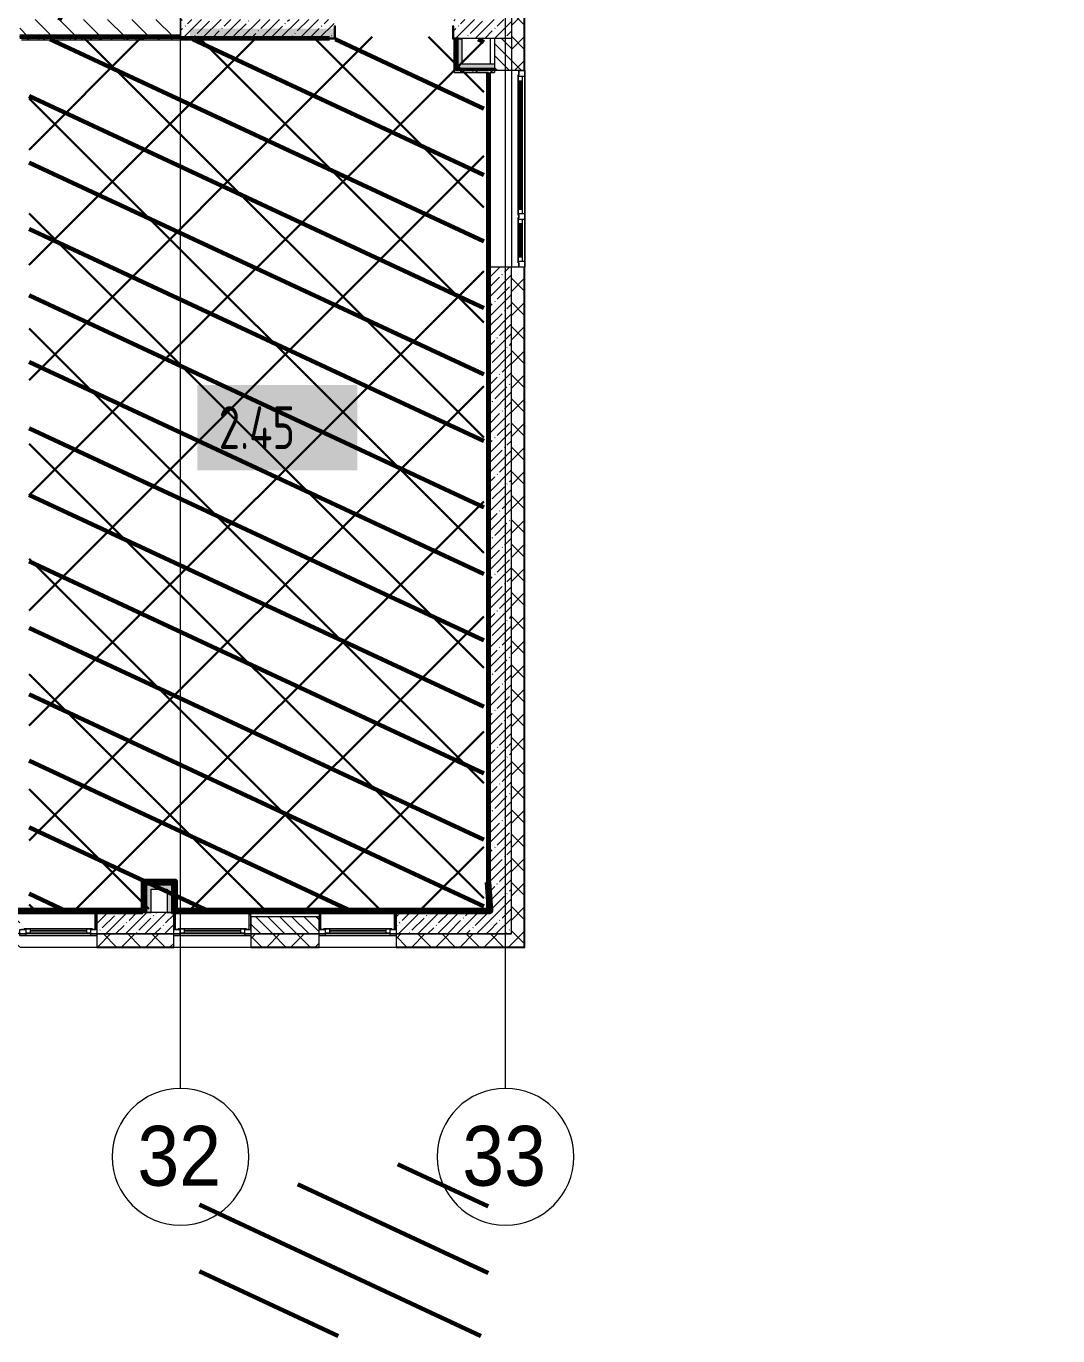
# Model space of a CAD drawing. Header units: millimetres. Extents: x -164500 to 426394, y -51911 to 102118.
# Drawn here: x 268177 to 280242, y -4802 to 10519 of the extents above; entities that cross this region are included whole.
import ezdxf
from ezdxf import colors
from ezdxf.entities.mleader import LeaderData, LeaderLine
from ezdxf.math import Vec2, Vec3

# ---------------------------------------------------------------- set-up
doc = ezdxf.new("R2010")
doc.units = ezdxf.units.MM
doc.linetypes.add('Осевая', pattern=[6350, 1270, -952.5, 3175, -952.5])
for name, color, linetype, lineweight in [('0) шлифовка', 5, 'Continuous', 60), ('1.4) Плинтус ПЛ-4', 6, 'Continuous', 60), ('5.2) Л-1 Линолеум', 100, 'Continuous', 30), ('7.7) Плинтус', 222, 'Continuous', 90), ('9.1) Рулон', 30, 'Continuous', 30), ('A-FLOR', 7, 'Continuous', 9), ('A-GLAZ', 7, 'Continuous', 9), ('A-GLAZ-1', 7, 'Continuous', 5), ('A-WALL', 7, 'Continuous', 5), ('I-WALL', 7, 'Continuous', 5), ('S-COLS-1', 7, 'Continuous', 5), ('Оси', 7, 'Continuous', 9), ('Оси-1', 7, 'Continuous', 20), ('Оси-2', 7, 'Осевая', 9)]:
    doc.layers.add(name, color=color, linetype=linetype, lineweight=lineweight)
for name, color, linetype in [('2) защита вин плитк', 6, 'Continuous'), ('3.1) Наливной пол', 3, 'Continuous'), ('3.2.3) Нал-ой пол 4 вып', 3, 'Continuous')]:
    doc.layers.add(name, color=color, linetype=linetype)
doc.layers.add('A-AREA-PATT-2', color=7, linetype='Continuous', lineweight=5, true_color=0xcde0ef, transparency=1)
for name, color, linetype, lineweight, true_color in [('A-DOOR-FRAM-1', 7, 'Continuous', 5, 0xc0c0c0), ('A-WALL-1', 9, 'Continuous', 5, 0x808080), ('A-WALL-FNSH-1', 9, 'Continuous', 5, 0x808080)]:
    doc.layers.add(name, color=color, linetype=linetype, lineweight=lineweight, true_color=true_color)
doc.styles.add('Arial', font='arial.ttf', dxfattribs={"width": 0.9, "height": 700})
doc.styles.add('СПДС', font='ГОСТ тип А.ttf', dxfattribs={"width": 0.9})
pattern_1 = [(135, (148772.12, -0.94), (-70.71068, -70.71068), [])]
pattern_2 = [(45, (148772.12, -0.94), (-141.42136, 141.42136), []), (135, (148772.12, -0.94), (-141.42136, -141.42136), [])]
pattern_3 = [(45, (148772.12, -0.94), (-114.04925, 114.04925), []), (45, (148886.17, -0.94), (-114.04925, 114.04925), [201.612, -40.322, 6.706, -33.617])]
pattern_4 = [(0, (148772.123, -0.94), (243.84, 60.96), [20.117, -162.763, 20.117, -162.763, -975.36]), (0, (148772.123, -0.94), (243.84, 60.96), [-365.76, 20.117, -345.643, 20.117, -162.763, -426.72]), (0, (148772.123, -0.94), (243.84, 60.96), [-914.4, 20.117, -101.803, 20.117, -284.683]), (120, (148863.563, 29.54), (-174.71291, 180.691634), [20.117, -162.763, 20.117, -162.763, -975.36]), (120, (148863.563, 29.54), (-174.71291, 180.691634), [-365.76, 20.117, -345.643, 20.117, -162.763, -426.72]), (120, (148863.563, 29.54), (-174.71291, 180.691634), [-914.4, 20.117, -101.803, 20.117, -284.683]), (240, (148894.043, 151.46), (-69.12709, -241.651634), [20.117, -162.763, 20.117, -162.763, -975.36]), (240, (148894.043, 151.46), (-69.12709, -241.651634), [-365.76, 20.117, -345.643, 20.117, -162.763, -426.72]), (240, (148894.043, 151.46), (-69.12709, -241.651634), [-914.4, 20.117, -101.803, 20.117, -284.683])]
pattern_5 = [(45, (148772.12, -0.94), (-212.132, 212.132), []), (135, (148772.12, -0.94), (-212.132, -212.132), [])]
pattern_6 = [(45, (149298.1, 20823.3), (-1347.038, 1347.038), [])]

# ---------------------------------------------------------------- blocks, each defined once
blk = doc.blocks.new('120_Окно_СКБ_1Ст - 120_Окно_СКБ_1Ст 900х2500_h_ с форточкой-22876038-Объем проектирования 2 этажа')
at = {"layer": 'A-GLAZ'}
for p, q in [((-450, -127), (-450, -57)), ((-450, -57), (-380, -57)), ((-380, -127), (-450, -127)), ((-380, -127), (-400, -127)), ((-400, -127), (-400, -137)), ((-400, -137), (400, -137)), ((400, -137), (-400, -137)), ((-380, -57), (-380, -127)), ((380, -87), (-380, -87)), ((-380, -87), (-380, -127)), ((-330, -137), (-330, -87)), ((330, -137), (330, -87)), ((380, -127), (380, -57)), ((380, -57), (450, -57)), ((380, -127), (380, -87)), ((450, -127), (380, -127)), ((400, -127), (380, -127)), ((400, -137), (400, -127)), ((450, -57), (450, -127))]:
    blk.add_line(p, q, dxfattribs=at)
at = {"layer": 'A-GLAZ-1'}
for p, q in [((450, -57), (-450, -57)), ((-430, -127), (-400, -127)), ((-330, -107), (330, -107)), ((330, -117), (-330, -117)), ((400, -127), (430, -127))]:
    blk.add_line(p, q, dxfattribs=at)
blk = doc.blocks.new('120_Окно_СКБ_1Ст - 120_Окно_СКБ_1Ст 900х2500_h_ с форточкой-V346-Объем проектирования 2 этажа')
at = {"layer": 'A-GLAZ'}
for p, q in [((-450, -127), (-450, -57)), ((-450, -57), (-380, -57)), ((-380, -127), (-450, -127)), ((-380, -127), (-400, -127)), ((-400, -127), (-400, -137)), ((-400, -137), (400, -137)), ((400, -137), (-400, -137)), ((-380, -57), (-380, -127)), ((380, -87), (-380, -87)), ((-380, -87), (-380, -127)), ((-330, -137), (-330, -87)), ((330, -137), (330, -87)), ((380, -127), (380, -57)), ((380, -57), (450, -57)), ((380, -127), (380, -87)), ((450, -127), (380, -127)), ((400, -127), (380, -127)), ((400, -137), (400, -127)), ((450, -57), (450, -127))]:
    blk.add_line(p, q, dxfattribs=at)
at = {"layer": 'A-GLAZ-1'}
for p, q in [((450, -57), (-450, -57)), ((-430, -127), (-400, -127)), ((-330, -107), (330, -107)), ((330, -117), (-330, -117)), ((400, -127), (430, -127))]:
    blk.add_line(p, q, dxfattribs=at)
blk = doc.blocks.new('120_Окно_СКБ_1Ст - 120_Окно_СКБ_1Ст 900х2500_h_ с форточкой-V349-Объем проектирования 2 этажа')
at = {"layer": 'A-GLAZ'}
for p, q in [((-450, -127), (-450, -57)), ((-450, -57), (-380, -57)), ((-380, -127), (-450, -127)), ((-380, -127), (-400, -127)), ((-400, -127), (-400, -137)), ((-400, -137), (400, -137)), ((400, -137), (-400, -137)), ((-380, -57), (-380, -127)), ((380, -87), (-380, -87)), ((-380, -87), (-380, -127)), ((-330, -137), (-330, -87)), ((330, -137), (330, -87)), ((380, -127), (380, -57)), ((380, -57), (450, -57)), ((380, -127), (380, -87)), ((450, -127), (380, -127)), ((400, -127), (380, -127)), ((400, -137), (400, -127)), ((450, -57), (450, -127))]:
    blk.add_line(p, q, dxfattribs=at)
at = {"layer": 'A-GLAZ-1'}
for p, q in [((450, -57), (-450, -57)), ((-430, -127), (-400, -127)), ((-330, -107), (330, -107)), ((330, -117), (-330, -117)), ((400, -127), (430, -127))]:
    blk.add_line(p, q, dxfattribs=at)
blk = doc.blocks.new('120_Окно_СКБ_2Ст_Фрамуга сверху - 120_Окно_СКБ_2Ст_2300х2500_h_ ДОО-22877051-Объем проектирования 2 этажа')
at = {"layer": 'A-GLAZ'}
for p, q in [((-1150, 13), (-1150, 83)), ((-1150, 83), (-1080, 83)), ((-1080, 13), (-1150, 13)), ((-1080, 13), (-1100, 13)), ((-1100, 13), (-1100, 3)), ((-1100, 3), (540, 3)), ((540, 3), (-1100, 3)), ((-1080, 83), (-1080, 13)), ((520, 53), (-1080, 53)), ((-1080, 53), (-1080, 13)), ((-1030, 3), (-1030, 53)), ((470, 3), (470, 53)), ((520, 13), (520, 83)), ((520, 83), (590, 83)), ((520, 13), (520, 53)), ((590, 13), (520, 13)), ((540, 13), (520, 13)), ((540, 3), (540, 13)), ((590, 13), (570, 13)), ((570, 13), (570, 3)), ((570, 3), (1100, 3)), ((1100, 3), (570, 3)), ((590, 83), (590, 13)), ((1080, 53), (590, 53)), ((590, 53), (590, 13)), ((640, 3), (640, 53)), ((1030, 3), (1030, 53)), ((1080, 13), (1080, 83)), ((1080, 83), (1150, 83)), ((1080, 13), (1080, 53)), ((1150, 13), (1080, 13)), ((1100, 13), (1080, 13)), ((1100, 3), (1100, 13)), ((1150, 83), (1150, 13))]:
    blk.add_line(p, q, dxfattribs=at)
at = {"layer": 'A-GLAZ-1'}
for p, q in [((1150, 83), (-1150, 83)), ((-1150, 13), (-1100, 13)), ((-1080, 83), (1080, 83)), ((-1030, 33), (470, 33)), ((470, 23), (-1030, 23)), ((540, 13), (570, 13)), ((540, 13), (570, 13)), ((640, 33), (1030, 33)), ((1030, 23), (640, 23)), ((1100, 13), (1150, 13))]:
    blk.add_line(p, q, dxfattribs=at)
blk = doc.blocks.new('Ось сетки - D8-29747960-Объем проектирования 2 этажа')
at = {"layer": 'Оси-1'}
for start, end in [(360, 180), (180, 360)]:
    blk.add_arc((0, 0), 4, start, end, dxfattribs=at)

msp = doc.modelspace()

# ---------------------------------------------------------------- hatches: boundary and pattern name
at = {"layer": '0) шлифовка', "true_color": 0x2776bb}
h = msp.add_hatch(dxfattribs=at)
h.set_pattern_fill('ANSI31', color=152, scale=222, angle=110)
h.set_pattern_definition([(155, (191173.1, 26480), (-297.8825, -638.811), [])])
h.paths.add_polyline_path([(269961.123, 10600), (269961.123, 10620), (260702.123, 10620), (260702.123, 10600)], flags=16)
h.paths.add_polyline_path([(260002.123, 6708), (260002.123, 6729), (259962.123, 6729), (259962.123, 6708)], flags=16)
h.paths.add_polyline_path([(259952.123, 10600), (259952.123, 10400), (259982.123, 10400), (260702.123, 10400), (268022.123, 10380), (267572.123, 10380), (267572.123, 10080), (260782.123, 10080), (260782.123, 10380), (260682.123, 10380), (260682.123, 6700), (260032.123, 6700), (260002.123, 6700), (260002.123, 6620), (260032.123, 6620), (260682.123, 6600), (260002.123, 6600), (259952.123, 6615), (259952.123, 6660), (259942.123, 6660), (259942.123, 6700), (259977.123, 6700), (260002.123, 6700), (260002.123, 6729), (260673.123, 6729), (260673.123, 10371), (259952.123, 10371), (259894.981, 10401), (259902.123, 10401), (259902.123, 10440), (259892.123, 10440), (259892.123, 10480), (259912.123, 10600)], flags=17)
h.paths.add_polyline_path([(259927.123, 10400), (259952.123, 10400), (260682.123, 10380), (259952.123, 10380), (259927.123, 10400), (259912.123, 10400), (259912.123, 10401), (259927.123, 10600)], flags=16)
h.paths.add_polyline_path([(259977.123, 6700), (259977.123, 6620), (259962.123, 6620), (259962.123, 6621), (259976.934, 6699), (259962.123, 6699), (259962.123, 6700)], flags=16)
h.paths.add_polyline_path([(259977.123, 6620), (259977.123, 6621), (259962.123, 6621), (259962.123, 6620)], flags=0)
h.paths.add_polyline_path([(262808.234, 10130), (262870.734, 10317.5), (263308.234, 10380), (263308.234, 10130)], flags=16)
h.paths.add_polyline_path([(263055.734, 10255, -1), (263060.734, 10255, -1)], flags=0)
h.paths.add_polyline_path([(264667.123, 10130), (264729.623, 10317.5), (265167.123, 10380), (265167.123, 10130)], flags=16)
h.paths.add_polyline_path([(264914.623, 10255, -1), (264919.623, 10255, -1)], flags=0)
h.paths.add_polyline_path([(267677.123, 8562.5), (267927.123, 8562.5), (267927.123, 8312.5), (267677.123, 8312.5)], flags=16)
h.paths.add_polyline_path([(267799.623, 8437.5, -1), (267804.623, 8437.5, -1)], flags=0)
h = msp.add_hatch(dxfattribs=at)
h.set_pattern_fill('ANSI31', color=152, scale=222, angle=110)
h.set_pattern_definition([(155, (149298.1, 20823.34), (-297.8825, -638.811), [])])
h.paths.add_polyline_path([(273527.043, 10366.236), (268210.93, 10366.236), (268210.93, 166.958), (273527.043, 166.958)])
h = msp.add_hatch(dxfattribs=at)
h.set_pattern_fill('ANSI31', color=152, scale=222, angle=110)
h.set_pattern_definition([(155, (205553.1, 26879), (-297.8825, -638.811), [])])
h.paths.add_polyline_path([(273581.123, -2793.811), (271354.611, -2793.811), (271354.611, -3173.311), (271354.611, -3173.811), (270504.123, -3173.811), (270203.123, -3173.811), (270203.123, -3222.811), (270203.123, -4801.811), (273581.123, -4801.811)])
at = {"layer": '2) защита вин плитк'}
h = msp.add_hatch(dxfattribs=at)
h.set_pattern_fill('ANSI31', color=256, scale=600)
h.set_pattern_definition(pattern_6)
h.paths.add_polyline_path([(273527.043, 10366.236), (268210.93, 10366.236), (268210.93, 166.958), (273527.043, 166.958)])
h = msp.add_hatch(dxfattribs=at)
h.set_pattern_fill('ANSI31', color=256, scale=600)
h.set_pattern_definition(pattern_6)
h.paths.add_polyline_path([(273527.043, 10366.236), (268210.93, 10366.236), (268210.93, 166.958), (273527.043, 166.958)])
at = {"layer": '3.1) Наливной пол'}
h = msp.add_hatch(dxfattribs=at)
h.set_pattern_fill('ANSI31', color=256, scale=600)
h.set_pattern_definition(pattern_6)
h.paths.add_polyline_path([(273527.043, 10366.236), (268210.93, 10366.236), (268210.93, 166.958), (273527.043, 166.958)])
at = {"layer": '3.2.3) Нал-ой пол 4 вып'}
h = msp.add_hatch(dxfattribs=at)
h.set_pattern_fill('ANSI31', color=256, scale=600)
h.set_pattern_definition(pattern_6)
h.paths.add_polyline_path([(273527.043, 10366.236), (268210.93, 10366.236), (268210.93, 166.958), (273527.043, 166.958)])
at = {"layer": '5.2) Л-1 Линолеум'}
h = msp.add_hatch(dxfattribs=at)
h.set_pattern_fill('ANSI37', color=256, scale=300)
h.set_pattern_definition([(45, (149298.1, 20823.3), (-673.519, 673.519), []), (135, (149298.1, 20823.3), (-673.519, -673.519), [])])
h.paths.add_polyline_path([(273527.043, 10392.976), (268210.93, 10392.976), (268210.93, 193.698), (273527.043, 193.698)])
at = {"layer": 'A-AREA-PATT-2'}
h = msp.add_hatch(color=256, dxfattribs=at)
h.paths.add_polyline_path([(268122.623, 10359.059), (269982.123, 10359.059), (269982.123, 10379.059), (268122.623, 10379.059), (268122.623, 10359.064)])
h.paths.add_polyline_path([(273177.123, 10379.059), (273181.623, 10379.059), (273179.623, 10489.059), (273177.123, 10488.898), (273177.123, 10382.918)])
h.paths.add_polyline_path([(271722.123, 10379.059), (271777.123, 10379.059), (271777.123, 10489.059), (270092.123, 10489.059), (270092.123, 10379.059), (271041.969, 10379.059)])
at = {"layer": 'A-WALL'}
h = msp.add_hatch(dxfattribs=at)
h.set_pattern_fill('FP_24', color=256, style=0, pattern_type=2)
h.set_pattern_definition(pattern_2)
h.paths.add_polyline_path([(273875.396, -250.941), (274002.123, -250.941), (274002.123, 7699.103), (273852.123, 7699.103), (273852.123, -250.941)])
h.paths.add_polyline_path([(273852.123, 9999.103), (274002.123, 9999.103), (274002.123, 11919.059), (273852.123, 11919.059), (273852.123, 10336.162)])
h.paths.add_polyline_path([(274002.123, 13119.059), (274002.123, 21399.059), (273852.123, 21399.059), (273852.123, 13119.059)])
h = msp.add_hatch(dxfattribs=at)
h.set_pattern_fill('FP_2', color=256, style=0, pattern_type=2)
h.set_pattern_definition(pattern_1)
h.paths.add_polyline_path([(273652.123, 9999.103), (273852.123, 9999.103), (273852.123, 10379.059), (273652.123, 10379.059), (273652.123, 10059.094)])
h = msp.add_hatch(dxfattribs=at)
h.set_pattern_fill('FP_2', color=256, style=0, pattern_type=2)
h.set_pattern_definition(pattern_1)
h.paths.add_polyline_path([(249602.123, -100.941), (250502.123, -100.941), (250502.123, 99.059), (249602.123, 99.059), (249602.123, 56.401)])
h.paths.add_polyline_path([(240702.123, -100.941), (241502.123, -100.941), (241502.123, 99.059), (240702.123, 99.059), (240702.123, -48.941)])
h.paths.add_polyline_path([(258522.123, -100.941), (259002.123, -100.941), (259002.123, 99.059), (257702.123, 99.059), (257702.123, -100.941), (258442.123, -100.941)])
h.paths.add_polyline_path([(252957.955, -100.941), (253602.123, -100.941), (253602.123, 99.059), (252552.123, 99.059), (252552.123, -100.941)])
h.paths.add_polyline_path([(271602.123, -100.941), (271602.123, 99.059), (270802.123, 99.059), (270802.123, -100.941), (271026.314, -100.941)])
h.paths.add_polyline_path([(243552.123, -100.941), (243552.123, 99.059), (243302.123, 99.059), (243302.123, -100.941)])
h.paths.add_polyline_path([(244452.123, -100.941), (247802.123, -100.941), (247802.123, 99.059), (244452.123, 99.059), (244452.123, 63.344)])
h.paths.add_polyline_path([(267602.123, -100.941), (268102.123, -100.941), (268102.123, 99.059), (267602.123, 99.059), (267602.123, -2.176)])
h.paths.add_polyline_path([(251652.123, -100.941), (251652.123, 99.059), (251402.123, 99.059), (251402.123, -100.941), (251512.486, -100.941)])
h.paths.add_polyline_path([(264402.123, -100.941), (264402.123, 99.059), (263352.123, 99.059), (263352.123, -100.941), (263798.97, -100.941)])
h.paths.add_polyline_path([(262202.123, -100.941), (262452.123, -100.941), (262452.123, 99.059), (262202.123, 99.059), (262202.123, -85.038)])
h = msp.add_hatch(dxfattribs=at)
h.set_pattern_fill('FP_24', color=256, style=0, pattern_type=2)
h.set_pattern_definition(pattern_2)
h.paths.add_polyline_path([(273849.239, -250.941), (273852.123, -250.941), (273852.123, -100.941), (272502.123, -100.941), (272502.123, -250.941), (273704.411, -250.941)])
h.paths.add_polyline_path([(269902.123, -250.941), (269902.123, -100.941), (269002.123, -100.941), (269002.123, -250.941), (269782.123, -250.941)])
h.paths.add_polyline_path([(270802.123, -250.941), (271602.123, -250.941), (271602.123, -100.941), (270802.123, -100.941)])
h.paths.add_polyline_path([(268102.123, -250.941), (268102.123, -100.941), (266702.123, -100.941), (266702.123, -250.941), (267930.123, -250.941)])
h.paths.add_polyline_path([(262202.123, -250.941), (262452.123, -250.941), (262452.123, -100.941), (261302.123, -100.941), (261302.123, -250.941), (261630.767, -250.941)])
h.paths.add_polyline_path([(263352.123, -250.941), (264402.123, -250.941), (264402.123, -100.941), (263352.123, -100.941)])
h.paths.add_polyline_path([(256571.627, -250.941), (256802.123, -250.941), (256802.123, -100.941), (255902.123, -100.941), (255902.123, -250.941)])
h.paths.add_polyline_path([(257702.123, -250.941), (259002.123, -250.941), (259002.123, -100.941), (257702.123, -100.941)])
h.paths.add_polyline_path([(253602.123, -250.941), (253602.123, -100.941), (252552.123, -100.941), (252552.123, -250.941), (252957.955, -250.941)])
h.paths.add_polyline_path([(251652.123, -250.941), (251652.123, -100.941), (249602.123, -100.941), (249602.123, -250.941), (251512.486, -250.941)])
h.paths.add_polyline_path([(248621.548, -250.941), (248702.123, -250.941), (248702.123, -100.941), (244452.123, -100.941), (244452.123, -250.941), (247898.814, -250.941)])
h.paths.add_polyline_path([(242839.673, -250.941), (243552.123, -250.941), (243552.123, -100.941), (242402.123, -100.941), (242402.123, -250.941)])
h.paths.add_polyline_path([(241502.123, -250.941), (241502.123, -100.941), (240702.123, -100.941), (240702.123, -250.941), (241394.205, -250.941)])
h.paths.add_polyline_path([(239802.123, -250.941), (239802.123, -100.941), (237982.123, -100.941), (237982.123, -250.941), (239226.002, -250.941)])
at = {"layer": 'I-WALL'}
h = msp.add_hatch(dxfattribs=at)
h.set_pattern_fill('FP_23', color=256, style=0, pattern_type=2)
h.set_pattern_definition([(135, (148772.12, -0.94), (-141.42136, -141.42136), [])])
h.paths.add_polyline_path([(269942.213, 10399.059), (269982.123, 10399.059), (269982.123, 10599.059), (268102.123, 10599.059), (268102.123, 10399.059), (269580.845, 10399.059)])
h.paths.add_polyline_path([(260458.226, 10399.059), (260702.123, 10399.059), (260702.123, 10599.059), (259952.123, 10599.059), (259952.123, 10399.059), (260450.736, 10399.059)])
h.paths.add_polyline_path([(258822.123, 10399.059), (259002.123, 10399.059), (259002.123, 10599.059), (257877.123, 10599.059), (257877.123, 10399.059), (258739.83, 10399.059)])
h.paths.add_polyline_path([(256122.123, 10399.059), (256477.123, 10399.059), (256477.123, 10599.059), (256122.123, 10599.059)])
h = msp.add_hatch(dxfattribs=at)
h.set_pattern_fill('FP_1', color=256, style=0, pattern_type=2)
h.set_pattern_definition(pattern_3)
h.paths.add_polyline_path([(273852.123, 10379.059), (273852.123, 10599.059), (273177.123, 10599.059), (273177.123, 10379.059), (273827.123, 10379.059)])
h.paths.add_polyline_path([(269982.123, 10379.059), (271777.123, 10379.059), (271777.123, 10599.059), (269982.123, 10599.059), (269982.123, 10393.317)])
h = msp.add_hatch(dxfattribs=at)
h.set_pattern_fill('FP_191', color=256, style=0, pattern_type=2)
h.set_pattern_definition(pattern_4)
h.paths.add_polyline_path([(269982.123, 10359.059), (269982.123, 10399.059), (268102.123, 10399.059), (268102.123, 10359.059), (269962.123, 10359.059)])
h = msp.add_hatch(dxfattribs=at)
h.set_pattern_fill('FP_191', color=256, style=0, pattern_type=2)
h.set_pattern_definition(pattern_4)
h.paths.add_polyline_path([(273182.123, 9999.103), (273202.123, 9999.103), (273202.123, 10371.059), (273182.123, 10371.059), (273182.123, 10349.882)])
h = msp.add_hatch(dxfattribs=at)
h.set_pattern_fill('FP_192', color=256, style=0, pattern_type=2)
h.set_pattern_definition(pattern_5)
h.paths.add_polyline_path([(273214.623, 9999.103), (273214.623, 10369.059), (273202.123, 10369.059), (273202.123, 9999.103)])
h = msp.add_hatch(dxfattribs=at)
h.set_pattern_fill('FP_192', color=256, style=0, pattern_type=2)
h.set_pattern_definition(pattern_5)
h.paths.add_polyline_path([(273214.623, 10011.603), (273227.123, 10011.603), (273227.123, 10369.059), (273214.623, 10369.059), (273214.623, 10059.371)])
for points in [[(273227.123, 10024.103), (273277.123, 10024.103), (273277.123, 10369.059), (273227.123, 10369.059), (273227.123, 10336.162)], [(273630.251, 10024.103), (273652.123, 10024.103), (273651.471, 10074.103), (273277.123, 10074.103), (273277.123, 10024.103), (273618.573, 10024.103)], [(269587.123, 424.059), (269827.123, 424.059), (269827.123, 474.059), (269587.123, 474.059)], [(269827.123, 149.059), (269877.123, 149.059), (269877.123, 474.059), (269827.123, 474.059), (269827.123, 169.059)], [(269637.123, 149.059), (269637.123, 424.059), (269587.123, 424.059), (269587.123, 149.059)]]:
    msp.add_hatch(color=256, dxfattribs=at).paths.add_polyline_path(points)
h = msp.add_hatch(dxfattribs=at)
h.set_pattern_fill('FP_191', color=256, style=0, pattern_type=2)
h.set_pattern_definition(pattern_4)
h.paths.add_polyline_path([(273652.123, 9999.103), (273182.123, 9999.103), (273182.123, 9979.103), (273582.123, 9979.384), (273606.611, 9986.282)])
h.paths.add_polyline_path([(273652.123, 9979.103), (273652.123, 9999.103), (273588.964, 9979.103), (273602.123, 9979.103)])
h = msp.add_hatch(dxfattribs=at)
h.set_pattern_fill('FP_192', color=256, style=0, pattern_type=2)
h.set_pattern_definition(pattern_5)
h.paths.add_polyline_path([(273216.98, 9999.103), (273652.123, 9999.103), (273652.123, 10011.603), (273214.623, 10011.603), (273214.623, 9999.103)])
h = msp.add_hatch(dxfattribs=at)
h.set_pattern_fill('FP_192', color=256, style=0, pattern_type=2)
h.set_pattern_definition(pattern_5)
h.paths.add_polyline_path([(273610.348, 10011.603), (273652.123, 10011.603), (273652.123, 10024.103), (273227.123, 10024.103), (273227.123, 10011.603), (273608.266, 10011.603)])
h = msp.add_hatch(dxfattribs=at)
h.set_pattern_fill('FP_191', color=256, style=0, pattern_type=2)
h.set_pattern_definition(pattern_4)
h.paths.add_polyline_path([(273602.123, 169.059), (273602.123, 9979.103), (273582.123, 9979.103), (273582.123, 170.059), (273601.34, 169.098)])
h = msp.add_hatch(dxfattribs=at)
h.set_pattern_fill('FP_1', color=256, style=0, pattern_type=2)
h.set_pattern_definition(pattern_3)
h.paths.add_polyline_path([(273652.123, -100.941), (273852.123, -100.941), (273852.123, 7699.103), (273602.123, 7699.103), (273602.123, -100.941)])
h = msp.add_hatch(dxfattribs=at)
h.set_pattern_fill('FP_191', color=256, style=0, pattern_type=2)
h.set_pattern_definition(pattern_4)
h.paths.add_polyline_path([(269542.123, 169.059), (269562.123, 169.059), (269562.123, 519.059), (269542.123, 519.059), (269542.123, 499.059)])
h = msp.add_hatch(dxfattribs=at)
h.set_pattern_fill('FP_191', color=256, style=0, pattern_type=2)
h.set_pattern_definition(pattern_4)
h.paths.add_polyline_path([(269562.123, 499.059), (269922.123, 499.059), (269921.123, 519.059), (269562.123, 519.059)])
h = msp.add_hatch(dxfattribs=at)
h.set_pattern_fill('FP_192', color=256, style=0, pattern_type=2)
h.set_pattern_definition(pattern_5)
h.paths.add_polyline_path([(269827.123, 486.559), (269889.623, 486.559), (269889.623, 499.059), (269562.123, 499.059), (269562.123, 486.559), (269637.123, 486.559)])
h = msp.add_hatch(dxfattribs=at)
h.set_pattern_fill('FP_192', color=256, style=0, pattern_type=2)
h.set_pattern_definition(pattern_5)
h.paths.add_polyline_path([(269562.123, 149.059), (269574.623, 149.059), (269574.623, 486.559), (269562.123, 485.94), (269562.123, 169.059)])
h = msp.add_hatch(dxfattribs=at)
h.set_pattern_fill('FP_192', color=256, style=0, pattern_type=2)
h.set_pattern_definition(pattern_5)
h.paths.add_polyline_path([(269827.123, 474.059), (269877.123, 474.059), (269876.643, 486.559), (269574.623, 486.559), (269574.623, 474.059), (269637.123, 474.059)])
h = msp.add_hatch(dxfattribs=at)
h.set_pattern_fill('FP_192', color=256, style=0, pattern_type=2)
h.set_pattern_definition(pattern_5)
h.paths.add_polyline_path([(269580.845, 149.059), (269587.123, 149.059), (269587.123, 474.059), (269574.623, 474.059), (269574.623, 149.059)])
h = msp.add_hatch(dxfattribs=at)
h.set_pattern_fill('FP_192', color=256, style=0, pattern_type=2)
h.set_pattern_definition(pattern_5)
h.paths.add_polyline_path([(269889.623, 149.059), (269889.623, 486.559), (269877.123, 486.559), (269877.123, 149.059)])
h = msp.add_hatch(dxfattribs=at)
h.set_pattern_fill('FP_192', color=256, style=0, pattern_type=2)
h.set_pattern_definition(pattern_5)
h.paths.add_polyline_path([(269902.123, 149.059), (269902.123, 499.059), (269889.623, 499.059), (269889.623, 149.059)])
h = msp.add_hatch(dxfattribs=at)
h.set_pattern_fill('FP_191', color=256, style=0, pattern_type=2)
h.set_pattern_definition(pattern_4)
h.paths.add_polyline_path([(269922.123, 169.559), (269921.123, 499.059), (269902.123, 499.059), (269902.123, 169.559), (269921.123, 169.559)])
h = msp.add_hatch(dxfattribs=at)
h.set_pattern_fill('FP_191', color=256, style=0, pattern_type=2)
h.set_pattern_definition(pattern_4)
h.paths.add_polyline_path([(269219.478, 149.059), (269562.123, 149.059), (269562.123, 169.059), (268062.123, 169.059), (268062.123, 149.059), (269002.123, 149.059)])
h = msp.add_hatch(dxfattribs=at)
h.set_pattern_fill('FP_191', color=256, style=0, pattern_type=2)
h.set_pattern_definition(pattern_4)
h.paths.add_polyline_path([(269902.123, 149.059), (273602.123, 149.059), (273601.341, 169.059), (269902.123, 169.059)])
h = msp.add_hatch(dxfattribs=at)
h.set_pattern_fill('FP_191', color=256, style=0, pattern_type=2)
h.set_pattern_definition(pattern_4)
h.paths.add_polyline_path([(268982.123, -48.941), (269002.123, -48.941), (269002.123, 149.059), (268982.123, 149.059), (268982.123, -38.941)])
h = msp.add_hatch(dxfattribs=at)
h.set_pattern_fill('FP_191', color=256, style=0, pattern_type=2)
h.set_pattern_definition(pattern_4)
h.paths.add_polyline_path([(269922.123, -48.941), (269922.123, 149.059), (269902.123, 149.059), (269902.123, -48.941)])
h = msp.add_hatch(dxfattribs=at)
h.set_pattern_fill('FP_191', color=256, style=0, pattern_type=2)
h.set_pattern_definition(pattern_4)
h.paths.add_polyline_path([(270782.123, -48.941), (270802.123, -48.941), (270802.123, 149.059), (270782.123, 149.059), (270782.123, -38.941)])
h = msp.add_hatch(dxfattribs=at)
h.set_pattern_fill('FP_191', color=256, style=0, pattern_type=2)
h.set_pattern_definition(pattern_4)
h.paths.add_polyline_path([(272502.123, -48.941), (272502.123, 149.059), (272482.123, 147.922), (272482.123, -48.941)])
h = msp.add_hatch(dxfattribs=at)
h.set_pattern_fill('FP_1', color=256, style=0, pattern_type=2)
h.set_pattern_definition(pattern_3)
h.paths.add_polyline_path([(273194.517, -100.941), (273602.123, -100.941), (273602.123, 149.059), (272502.123, 149.059), (272502.123, -100.941)])
at = {"layer": 'S-COLS-1'}
h = msp.add_hatch(dxfattribs=at)
h.set_pattern_fill('FP_1', color=256, style=0, pattern_type=2)
h.set_pattern_definition(pattern_3)
h.paths.add_polyline_path([(269580.845, -100.941), (269902.123, -100.941), (269902.123, 149.059), (269002.123, 149.059), (269002.123, -100.941)])

# ---------------------------------------------------------------- linework, layer by layer
at = {"layer": '1.4) Плинтус ПЛ-4'}
for p, q in [((268102.123, 10399.059), (269982.123, 10399.059)), ((269982.123, 10379.059), (271722.123, 10379.059)), ((273582.123, 169.059), (273582.123, 9979.103))]:
    msp.add_line(p, q, dxfattribs=at)
for points in [[(268990.821, 169.059), (269542.623, 169.059), (269542.623, 519.059), (269923.123, 519.059), (269923.123, 170.059)], [(270795.337, 170.059), (271602.123, 170.059)], [(272496.239, 170.059), (273581.123, 170.059)]]:
    msp.add_lwpolyline(points, dxfattribs=at)
at = {"layer": '7.7) Плинтус'}
for points in [[(269877.123, 170.059), (273602.123, 170.059), (273581.123, 503.669)], [(264464.978, 170.059), (269541.123, 170.059)]]:
    msp.add_lwpolyline(points, dxfattribs=at)
at = {"layer": 'A-DOOR-FRAM-1'}
for p, q in [((271792.123, 10519.059), (271777.123, 10519.059)), ((271777.123, 10519.059), (271777.123, 10379.059)), ((271792.123, 10379.059), (271792.123, 10519.059)), ((273177.123, 10519.059), (273162.123, 10519.059)), ((273162.123, 10519.059), (273162.123, 10379.059)), ((273177.123, 10379.059), (273177.123, 10519.059)), ((271792.123, 10379.059), (271722.123, 10379.059)), ((271722.123, 10379.059), (271722.123, 10371.059)), ((271722.123, 10371.059), (271792.123, 10371.059)), ((271777.123, 10379.059), (271792.123, 10379.059)), ((271792.123, 10371.059), (271792.123, 10379.059)), ((273162.123, 10379.059), (273177.123, 10379.059)), ((273232.123, 10379.059), (273162.123, 10379.059)), ((273162.123, 10379.059), (273162.123, 10371.059)), ((273162.123, 10371.059), (273232.123, 10371.059)), ((273232.123, 10371.059), (273232.123, 10379.059))]:
    msp.add_line(p, q, dxfattribs=at)
at = {"layer": 'A-FLOR'}
for p, q in [((269982.123, 10380), (271722.123, 10380)), ((273232.123, 10380), (273602.123, 10380)), ((273232.123, 10379.059), (273602.123, 10379.059)), ((273602.123, 10380), (273602.123, 10075.044)), ((273602.123, 10379.059), (273602.123, 10074.103)), ((269921.123, 521), (269541.123, 521)), ((269541.123, 521), (269541.123, 170)), ((269921.123, 520.059), (269541.123, 520.059)), ((269541.123, 520.059), (269541.123, 169.059)), ((269827.123, 150), (269637.123, 150)), ((269827.123, 149.059), (269637.123, 149.059))]:
    msp.add_line(p, q, dxfattribs=at)
at = {"layer": 'A-WALL'}
for p, q in [((273852.123, 11919.059), (273852.123, 9999.103)), ((274002.123, 9999.103), (274002.123, 11919.059)), ((274005.123, 9999.103), (274005.123, 11919.059)), ((269982.123, 10769.059), (269982.123, 10359.059)), ((273214.623, 10011.603), (273214.623, 10369.059)), ((273227.123, 10024.103), (273227.123, 10369.059)), ((273652.123, 10379.059), (273852.123, 10379.059)), ((273582.123, 9979.103), (273182.123, 9979.103)), ((273652.123, 10011.603), (273214.623, 10011.603)), ((273652.123, 10024.103), (273227.123, 10024.103)), ((273581.123, 9978.103), (273581.123, 9979.103)), ((273602.123, 9979.103), (273602.123, 149.059)), ((274010.123, 9999.103), (274010.123, 7699.103)), ((274002.123, -250.941), (274002.123, 7699.103)), ((274005.123, -253.941), (274005.123, 7699.103)), ((269574.623, 486.559), (269889.623, 486.559)), ((269574.623, 149.059), (269574.623, 486.559)), ((269587.123, 474.059), (269877.123, 474.059)), ((269587.123, 149.059), (269587.123, 474.059)), ((269877.123, 474.059), (269877.123, 149.059)), ((269889.623, 486.559), (269889.623, 149.059)), ((273602.123, 149.059), (272502.123, 149.059)), ((273431.644, 149.059), (273602.123, 149.059)), ((270802.123, -100.941), (271602.123, -100.941)), ((271602.123, -100.941), (270802.123, -100.941)), ((269002.123, -258.941), (268102.123, -258.941)), ((269002.123, -250.941), (269902.123, -250.941)), ((269002.123, -253.941), (269902.123, -253.941)), ((270802.123, -258.941), (269902.123, -258.941)), ((270802.123, -250.941), (271602.123, -250.941)), ((270802.123, -253.941), (271602.123, -253.941)), ((272502.123, -258.941), (271602.123, -258.941)), ((272502.123, -250.941), (274002.123, -250.941)), ((272502.123, -253.941), (274005.123, -253.941))]:
    msp.add_line(p, q, dxfattribs=at)
at = {"layer": 'A-WALL-1'}
for p, q in [((268122.123, 10359.059), (269982.123, 10359.059)), ((273182.123, 10371.059), (273182.123, 10358.559)), ((273202.123, 9999.103), (273202.123, 10371.059)), ((273277.123, 10369.059), (273202.123, 10369.059)), ((273277.123, 10074.103), (273277.123, 10369.059)), ((273602.123, 10379.059), (273652.123, 10379.059)), ((273652.123, 10379.059), (273652.123, 9979.103)), ((274002.123, 9999.103), (273202.123, 9999.103)), ((273652.123, 10074.103), (273277.123, 10074.103)), ((273602.123, 9979.103), (273652.123, 9979.103)), ((274002.123, 7699.103), (273602.123, 7699.103)), ((273852.123, -100.941), (273852.123, 7699.103)), ((269922.123, 519.059), (269542.123, 519.059)), ((269902.123, 499.059), (269562.123, 499.059)), ((269562.123, 499.059), (269562.123, 149.059)), ((269562.123, 169.059), (269562.123, 499.059)), ((269562.123, 499.059), (269902.123, 499.059)), ((269902.123, 149.059), (269902.123, 499.059)), ((269902.123, 499.059), (269902.123, 169.559)), ((269922.123, 169.559), (269922.123, 519.059)), ((269637.123, 424.059), (269827.123, 424.059)), ((269637.123, 149.059), (269637.123, 424.059)), ((269827.123, 424.059), (269827.123, 149.059)), ((269542.123, 169.059), (264422.123, 169.059)), ((269542.123, 170.059), (269542.123, 169.059)), ((269902.123, 169.559), (269922.123, 169.559)), ((273582.123, 169.059), (269902.123, 169.059)), ((264402.123, 149.059), (269637.123, 149.059)), ((269002.123, 149.059), (268982.123, 149.059)), ((268982.123, 149.059), (268982.123, -48.941)), ((269002.123, -48.941), (269002.123, 149.059)), ((269827.123, 149.059), (269902.123, 149.059)), ((273431.644, 149.059), (269902.123, 149.059)), ((269902.123, 149.059), (269902.123, -48.941)), ((269922.123, -48.941), (269922.123, 149.059)), ((270802.123, 149.059), (270782.123, 149.059)), ((270782.123, 149.059), (270782.123, -48.941)), ((270802.123, -48.941), (270802.123, 149.059)), ((271602.123, 99.059), (270802.123, 99.059)), ((270802.123, 99.059), (270802.123, -250.941)), ((271602.123, 149.059), (271602.123, -48.941)), ((271602.123, -250.941), (271602.123, 99.059)), ((271622.123, -48.941), (271622.123, 149.059)), ((272502.123, 149.059), (272482.123, 149.059)), ((272482.123, 149.059), (272482.123, -48.941)), ((272502.123, 149.059), (272502.123, -250.941)), ((272502.123, -48.941), (272502.123, 149.059)), ((268982.123, -48.941), (269002.123, -48.941)), ((269902.123, -100.941), (269002.123, -100.941)), ((269002.123, -100.941), (269002.123, -250.941)), ((269902.123, -48.941), (269922.123, -48.941)), ((269902.123, -250.941), (269902.123, -100.941)), ((270782.123, -48.941), (270802.123, -48.941)), ((271602.123, -48.941), (271622.123, -48.941)), ((272482.123, -48.941), (272502.123, -48.941)), ((273852.123, -100.941), (272502.123, -100.941)), ((272502.123, -100.941), (273852.123, -100.941))]:
    msp.add_line(p, q, dxfattribs=at)
at = {"layer": 'A-WALL-FNSH-1'}
for p, q in [((274010.123, 9999.103), (274010.123, 11919.059)), ((273182.123, 10358.559), (273181.123, 10358.559)), ((273181.123, 10358.559), (273181.123, 9978.103)), ((273182.123, 9979.103), (273182.123, 10358.559)), ((273181.123, 9978.103), (273581.123, 9978.103)), ((273581.123, 9978.103), (273581.123, 170.059)), ((274002.123, 9999.103), (274010.123, 9999.103)), ((274010.123, 7699.103), (274002.123, 7699.103)), ((274010.123, -258.941), (274010.123, 7699.103)), ((269542.123, 170.059), (269542.123, 519.059)), ((269923.123, 520.059), (269921.123, 520.059)), ((269923.123, 169.559), (269923.123, 520.059)), ((269541.123, 170.059), (268122.623, 170.059)), ((268122.623, 169.059), (269542.623, 169.059)), ((269542.623, 170.059), (269542.123, 170.059)), ((269542.623, 169.059), (269542.623, 170.059)), ((269922.123, 169.559), (269923.123, 169.559)), ((273581.123, 170.059), (269927.123, 170.059)), ((269927.123, 170.059), (269927.123, 169.059)), ((268982.123, 149.059), (268981.123, 149.059)), ((268981.123, 149.059), (268981.123, -48.941)), ((269923.123, -48.941), (269923.123, 149.059)), ((270782.123, 149.059), (270781.123, 149.059)), ((270781.123, 149.059), (270781.123, -48.941)), ((271623.123, -48.941), (271623.123, 149.059)), ((272482.123, 149.059), (272481.123, 149.059)), ((272481.123, 149.059), (272481.123, -48.941)), ((268981.123, -48.941), (268982.123, -48.941)), ((269922.123, -48.941), (269923.123, -48.941)), ((270781.123, -48.941), (270782.123, -48.941)), ((271622.123, -48.941), (271623.123, -48.941)), ((272481.123, -48.941), (272482.123, -48.941)), ((269002.123, -250.941), (269002.123, -258.941)), ((269002.123, -258.941), (269902.123, -258.941)), ((269902.123, -258.941), (269902.123, -250.941)), ((270802.123, -250.941), (270802.123, -258.941)), ((270802.123, -258.941), (271602.123, -258.941)), ((271602.123, -258.941), (271602.123, -250.941)), ((272502.123, -250.941), (272502.123, -258.941)), ((272502.123, -258.941), (274010.123, -258.941))]:
    msp.add_line(p, q, dxfattribs=at)
at = {"layer": 'I-WALL'}
for p, q in [((273852.123, 9999.103), (273852.123, 7699.103)), ((269002.123, -100.941), (268102.123, -100.941)), ((270802.123, -100.941), (269902.123, -100.941)), ((272502.123, -100.941), (271602.123, -100.941))]:
    msp.add_line(p, q, dxfattribs=at)
at = {"layer": 'S-COLS-1'}
for p, q in [((269902.123, 149.059), (269002.123, 149.059)), ((269002.123, 149.059), (269002.123, -100.941)), ((269902.123, -100.941), (269902.123, 149.059)), ((269002.123, -100.941), (269902.123, -100.941))]:
    msp.add_line(p, q, dxfattribs=at)
at = {"layer": 'Оси'}
for points in [[(269982.123, -1907.2), (269982.123, 3092.8), (269982.123, 16914.156), (269982.123, 21914.156)], [(273782.123, -1907.2), (273782.123, 3092.8), (273782.123, 16914.156), (273782.123, 21914.156)]]:
    msp.add_lwpolyline(points, dxfattribs=at)
at = {"layer": 'Оси-2'}
for p, q in [((269982.123, 3093.741), (269982.123, 16915.097)), ((273782.123, 3093.741), (273782.123, 16915.097))]:
    msp.add_line(p, q, dxfattribs=at)

# ---------------------------------------------------------------- block references
at = {"layer": 'A-GLAZ', "color": 3}
for name, p, rotation in [('120_Окно_СКБ_2Ст_Фрамуга сверху - 120_Окно_СКБ_2Ст_2300х2500_h_ ДОО-22877051-Объем проектирования 2 этажа', (273927.123, 8849.103), 269.9999999999999), ('120_Окно_СКБ_1Ст - 120_Окно_СКБ_1Ст 900х2500_h_ с форточкой-V346-Объем проектирования 2 этажа', (268552.123, -175.941), 180), ('120_Окно_СКБ_1Ст - 120_Окно_СКБ_1Ст 900х2500_h_ с форточкой-22876038-Объем проектирования 2 этажа', (270352.123, -175.941), 180), ('120_Окно_СКБ_1Ст - 120_Окно_СКБ_1Ст 900х2500_h_ с форточкой-V349-Объем проектирования 2 этажа', (272052.123, -175.941), 180)]:
    msp.add_blockref(name, p, dxfattribs=dict(at, rotation=rotation))
at = {"layer": 'Оси-1', "xscale": 199.9999999999999, "yscale": 199.9999999999999, "zscale": 199.9999999999999}
for p in [(269982.123, -2707.2), (273782.123, -2707.2)]:
    msp.add_blockref('Ось сетки - D8-29747960-Объем проектирования 2 этажа', p, dxfattribs=at)

# ---------------------------------------------------------------- texts
at = {"insert": (270429.292, 6072.636), "char_height": 500, "width": 1370.88562, "attachment_point": 1, "style": 'СПДС', "bg_fill": 1, "box_fill_scale": 1.5, "bg_fill_color": 7, "bg_fill_true_color": 16777215, "bg_fill_transparency": 0}
msp.add_mtext('2.45', dxfattribs=at)
at = {"layer": 'Оси', "char_height": 700, "width": 1212.1515, "attachment_point": 1, "style": 'Arial'}
for s, insert in [('32', (269476.891, -2345.907)), ('33', (273276.891, -2345.907))]:
    msp.add_mtext(s, dxfattribs=dict(at, insert=insert))

# ---------------------------------------------------------------- leaders
at = {"layer": '9.1) Рулон', "color": 250, "lineweight": 30}
ml = msp.add_multileader_mtext('Standard', dxfattribs=at)
ml.set_content('Линолеум, ширина рулона 2 м, \\PДлина рулона 20,5 м = одна полоса 20,22 м + обрезок 0,28 м.\\PК закупке 2 рулонов (82,0 м2)   ', color=250, style='СПДС')
ml.set_leader_properties()
ml.build(insert=Vec2(0, 0))
ml.multileader.update_dxf_attribs({"arrow_head_size": 400})
ctx = ml.context
ctx.base_point, ctx.char_height, ctx.arrow_head_size, ctx.plane_origin = Vec3(260188.04, 25965.989), 700, 400, Vec3(274914.882, 24460.923)
notes = []
notes.append((ctx, [(1, (1, 1, 0), (260180.04, 25965.989), (1, 0), 8, [(0, [(260040.424, 20211.09)], 0, [])])]))
ctx.mtext.insert, ctx.mtext.flow_direction = Vec3(260190.04, 26420.989), 5
for ctx, leaders in notes:
    for number, flags, end, landing, length, lines in leaders:
        leader = LeaderData()
        leader.index, (leader.has_last_leader_line, leader.has_dogleg_vector, leader.attachment_direction) = number, flags
        leader.last_leader_point, leader.dogleg_vector, leader.dogleg_length = Vec3(end), Vec3(landing), length
        for number, points, colour, breaks in lines:
            line = LeaderLine()
            line.index, line.vertices, line.color, line.breaks = number, Vec3.list(points), colors.encode_raw_color(colour), breaks
            leader.lines.append(line)
        ctx.leaders.append(leader)

doc.saveas('drawing.dxf')
